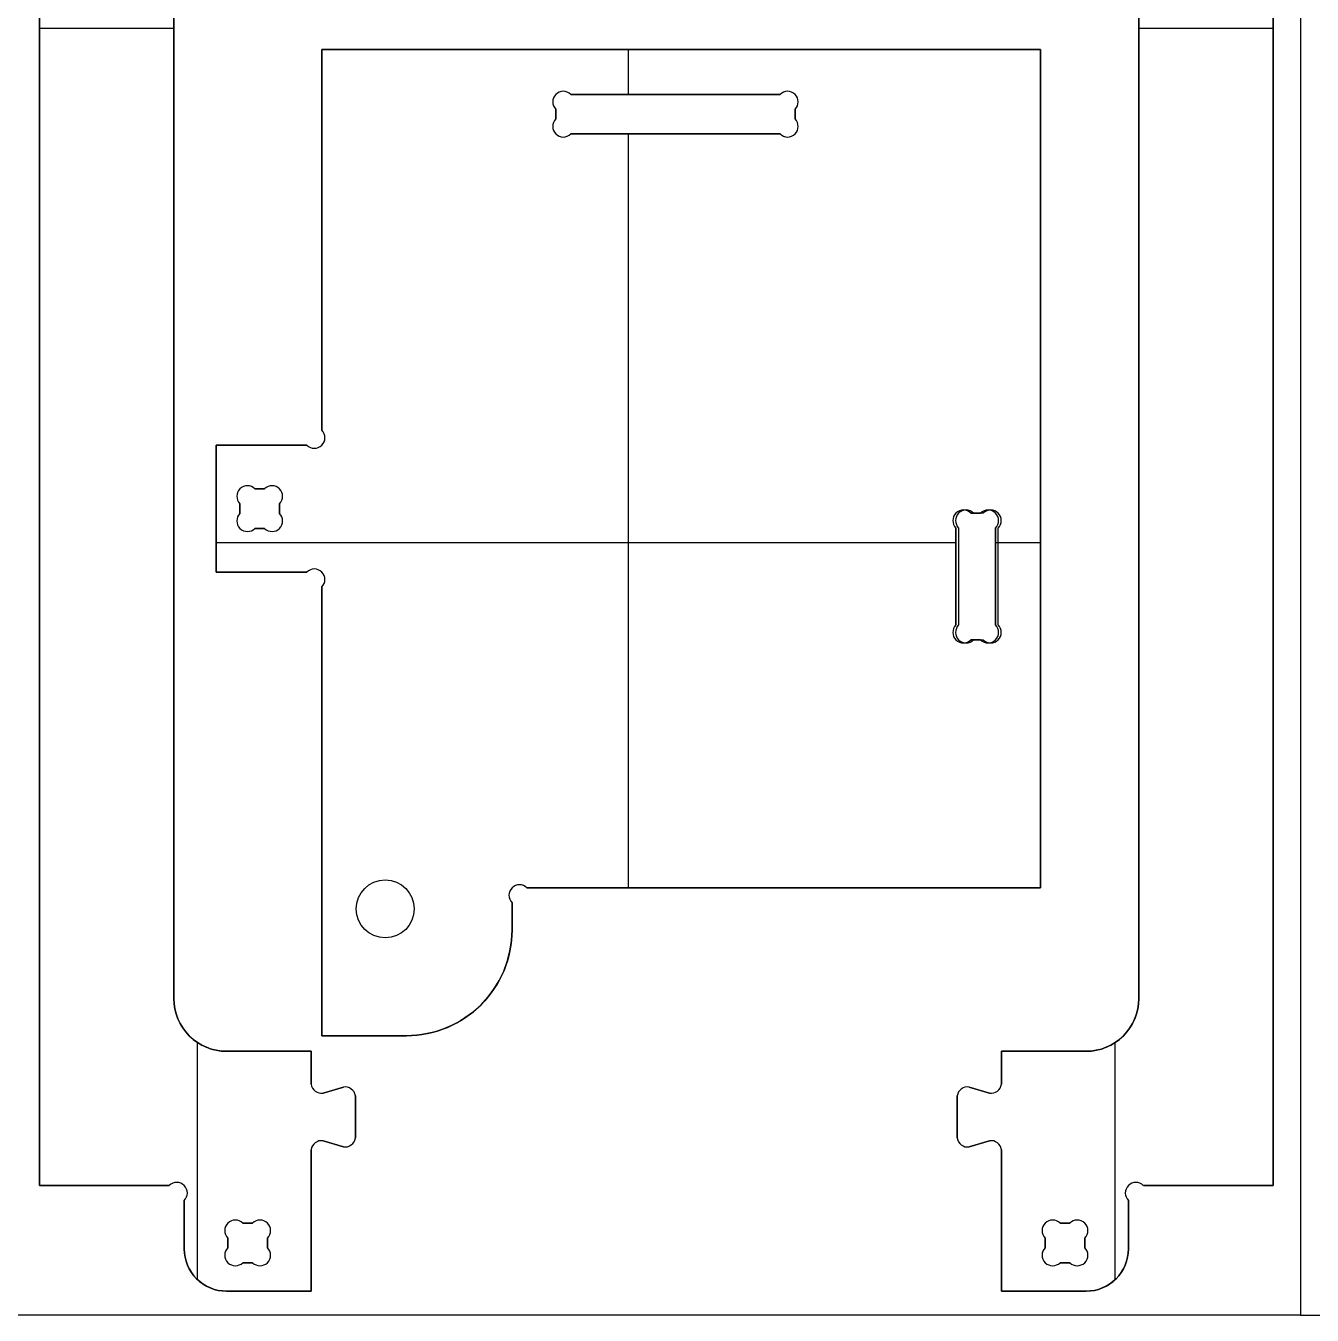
# Model space of a CAD drawing. Extents: x 1 to 2439, y 1 to 2439.
# Drawn here: x 1227 to 1835, y 1 to 611 of the extents above; entities that cross this region are included whole.
import ezdxf

# ---------------------------------------------------------------- set-up
doc = ezdxf.new("R2010")
doc.units = 0
doc.header["$MEASUREMENT"] = 0
for name, color, linetype in [('PROFILE_-_INSIDE', 5, 'CONTINUOUS'), ('PROFILE_-_OUTSIDE', 18, 'CONTINUOUS'), ('SOLID', 4, 'CONTINUOUS'), ('STOCK_PERIMETER', 1, 'CONTINUOUS')]:
    doc.layers.add(name, color=color, linetype=linetype)

msp = doc.modelspace()

# ---------------------------------------------------------------- linework, layer by layer
at = {"layer": 'PROFILE_-_INSIDE', "color": 0, "linetype": 'BYBLOCK'}
for p, q in [((1583.62, 578.33, 0), (1484.57, 578.33, 0)), ((1477.5, 571.26, 0), (1477.5, 566.67, 0)), ((1590.7, 566.67, 0), (1590.7, 571.26, 0)), ((1484.57, 559.6, 0), (1583.62, 559.6, 0)), ((1335.14, 391.66, 0), (1339.72, 391.66, 0)), ((1328.07, 380.01, 0), (1328.07, 384.59, 0)), ((1346.8, 384.59, 0), (1346.8, 380.01, 0)), ((1679.73, 380.2, 0), (1675.14, 380.2, 0)), ((1339.72, 372.93, 0), (1335.14, 372.93, 0)), ((1668.07, 373.13, 0), (1668.07, 327.27, 0)), ((1686.8, 327.27, 0), (1686.8, 373.13, 0)), ((1675.14, 320.2, 0), (1679.73, 320.2, 0)), ((1334.02, 44.22, 0), (1329.43, 44.22, 0)), ((1716.07, 44.22, 0), (1720.66, 44.22, 0)), ((1322.36, 37.15, 0), (1322.36, 32.56, 0)), ((1341.09, 32.56, 0), (1341.09, 37.15, 0)), ((1709, 32.56, 0), (1709, 37.15, 0)), ((1727.73, 37.15, 0), (1727.73, 32.56, 0)), ((1329.43, 25.49, 0), (1334.02, 25.49, 0)), ((1720.66, 25.49, 0), (1716.07, 25.49, 0))]:
    msp.add_line(p, q, dxfattribs=at)
at = {"layer": 'PROFILE_-_INSIDE'}
msp.add_circle((1396.8, 192.9, 0), 13.73, dxfattribs=at)
at = {"layer": 'PROFILE_-_INSIDE', "color": 0, "linetype": 'BYBLOCK', "extrusion": (-7.55529e-08, 8.1564e-08, 1)}
msp.add_arc((1481.03, 574.79, 0), 5, 45, 225, dxfattribs=at)
at = {"layer": 'PROFILE_-_INSIDE', "color": 0, "linetype": 'BYBLOCK', "extrusion": (5.42768e-08, 6.02879e-08, 1)}
msp.add_arc((1587.16, 574.79, 0), 5, 315, 135, dxfattribs=at)
at = {"layer": 'PROFILE_-_INSIDE', "color": 0, "linetype": 'BYBLOCK', "extrusion": (7.0923e-08, 7.69341e-08, 1)}
msp.add_arc((1481.03, 563.14, 0), 5, 135, 315, dxfattribs=at)
at = {"layer": 'PROFILE_-_INSIDE', "color": 0, "linetype": 'BYBLOCK', "extrusion": (2.4739e-07, -2.41379e-07, 1)}
msp.add_arc((1587.16, 563.14, 0), 5, 225, 45, dxfattribs=at)
at = {"layer": 'PROFILE_-_INSIDE', "color": 0, "linetype": 'BYBLOCK'}
for centre, start, end in [((1331.6, 388.13, 0), 45, 225), ((1343.26, 388.13, 0), 315, 135), ((1331.6, 376.47, 0), 135, 315), ((1343.26, 376.47, 0), 225, 45), ((1325.9, 40.68, 0), 45, 225), ((1337.56, 40.68, 0), 315, 135), ((1712.54, 40.68, 0), 45, 225), ((1724.2, 40.68, 0), 315, 135), ((1325.9, 29.03, 0), 135, 315), ((1337.56, 29.03, 0), 225, 45), ((1712.54, 29.03, 0), 135, 315), ((1724.2, 29.03, 0), 225, 45)]:
    msp.add_arc(centre, 5, start, end, dxfattribs=at)
at = {"layer": 'PROFILE_-_INSIDE', "color": 0, "linetype": 'BYBLOCK', "extrusion": (-2.36649e-07, 2.4266e-07, 1)}
msp.add_arc((1671.61, 376.66, 0), 5, 45, 225, dxfattribs=at)
at = {"layer": 'PROFILE_-_INSIDE', "color": 0, "linetype": 'BYBLOCK', "extrusion": (4.57337e-07, 4.63348e-07, 1)}
msp.add_arc((1683.26, 376.66, 0), 5, 315, 135, dxfattribs=at)
at = {"layer": 'PROFILE_-_INSIDE', "color": 0, "linetype": 'BYBLOCK', "extrusion": (4.09904e-07, 4.15915e-07, 1)}
msp.add_arc((1671.61, 323.74, 0), 5, 135, 315, dxfattribs=at)
at = {"layer": 'PROFILE_-_INSIDE', "color": 0, "linetype": 'BYBLOCK', "extrusion": (-3.77792e-07, 3.83803e-07, 1)}
msp.add_arc((1683.26, 323.74, 0), 5, 225, 45, dxfattribs=at)
at = {"layer": 'PROFILE_-_OUTSIDE'}
for p, q in [((1233.3, 1157.2, 0), (1233.3, 62, 0)), ((1816.8, 1157.2, 0), (1816.8, 62, 0)), ((1296.8, 150.5, 0), (1296.8, 1068.3, 0)), ((1753.3, 150.5, 0), (1753.3, 1068.3, 0)), ((1361.73, 125.5, 0), (1321.8, 125.5, 0)), ((1361.75, 109.93, 0), (1361.73, 125.5, 0)), ((1688.35, 109.93, 0), (1688.37, 125.5, 0)), ((1688.37, 125.5, 0), (1728.3, 125.5, 0)), ((1377.05, 108.6, 0), (1367.43, 105.71, 0)), ((1382.73, 84.5, 0), (1382.73, 104.39, 0)), ((1667.37, 84.5, 0), (1667.37, 104.39, 0)), ((1673.05, 108.6, 0), (1682.67, 105.71, 0)), ((1367.43, 83.17, 0), (1377.05, 80.29, 0)), ((1682.67, 83.17, 0), (1673.05, 80.29, 0)), ((1361.73, 12, 0), (1361.75, 78.96, 0)), ((1688.37, 12, 0), (1688.35, 78.96, 0)), ((1233.3, 62, 0), (1294.66, 62, 0)), ((1816.8, 62, 0), (1755.44, 62, 0)), ((1301.73, 54.93, 0), (1301.73, 32, 0)), ((1748.37, 54.93, 0), (1748.37, 32, 0)), ((1321.73, 12, 0), (1361.73, 12, 0)), ((1728.37, 12, 0), (1688.37, 12, 0))]:
    msp.add_line(p, q, dxfattribs=at)
at = {"layer": 'PROFILE_-_OUTSIDE', "color": 0, "linetype": 'BYBLOCK'}
for p, q in [((1366.8, 599.6, 0), (1706.8, 599.6, 0)), ((1366.8, 419.37, 0), (1366.8, 599.6, 0)), ((1706.8, 599.6, 0), (1706.8, 202.9, 0)), ((1316.8, 352.3, 0), (1316.8, 412.3, 0)), ((1316.8, 412.3, 0), (1359.72, 412.3, 0)), ((1359.72, 352.3, 0), (1316.8, 352.3, 0)), ((1366.8, 132.9, 0), (1366.8, 345.23, 0)), ((1706.8, 202.9, 0), (1463.87, 202.9, 0)), ((1456.8, 195.83, 0), (1456.8, 182.9, 0)), ((1406.8, 132.9, 0), (1366.8, 132.9, 0))]:
    msp.add_line(p, q, dxfattribs=at)
at = {"layer": 'PROFILE_-_OUTSIDE', "color": 0, "linetype": 'BYBLOCK', "extrusion": (3.95254e-07, -4.01265e-07, 1)}
msp.add_arc((1363.26, 415.84, 0), 5, 225, 45, dxfattribs=at)
at = {"layer": 'PROFILE_-_OUTSIDE', "color": 0, "linetype": 'BYBLOCK', "extrusion": (3.95254e-07, 4.01265e-07, 1)}
msp.add_arc((1363.26, 348.76, 0), 5, 315, 135, dxfattribs=at)
at = {"layer": 'PROFILE_-_OUTSIDE', "color": 0, "linetype": 'BYBLOCK', "extrusion": (-3.99629e-07, 4.0564e-07, 1)}
msp.add_arc((1460.33, 199.36, 0), 5, 45, 225, dxfattribs=at)
at = {"layer": 'PROFILE_-_OUTSIDE', "color": 0, "linetype": 'BYBLOCK', "extrusion": (7.11801e-16, 6.01111e-09, 1)}
msp.add_arc((1406.8, 182.9, 0), 50, 270, 360, dxfattribs=at)
at = {"layer": 'PROFILE_-_OUTSIDE'}
for centre, radius, start, end in [((1321.8, 150.5, 0), 25, 180, 270), ((1728.3, 150.5, 0), 25, 270, 360), ((1366.69, 110.66, 0), 5, 188.41216, 278.41216), ((1683.4, 110.66, 0), 5, 261.58784, 351.58784), ((1377.78, 103.66, 0), 5, 8.41216, 98.41216), ((1672.31, 103.66, 0), 5, 81.58784, 171.58784), ((1366.69, 78.23, 0), 5, 81.58784, 171.58784), ((1377.78, 85.23, 0), 5, 261.58784, 351.58784), ((1672.31, 85.23, 0), 5, 188.41216, 278.41216), ((1683.4, 78.23, 0), 5, 8.41216, 98.41216), ((1298.19, 58.46, 0), 5, 315.00006, 134.99994), ((1751.9, 58.46, 0), 5, 45.00006, 224.99994), ((1321.73, 32, 0), 20, 180, 270), ((1728.37, 32, 0), 20, 270, 0)]:
    msp.add_arc(centre, radius, start, end, dxfattribs=at)
at = {"layer": 'SOLID'}
for p, q in [((1233.3, 1157.2, 0), (1233.3, 62, 0)), ((1233.3, 1157.2, 17.78), (1233.3, 62, 17.78)), ((1233.3, 62, 8.89), (1233.3, 1157.2, 8.89)), ((1816.8, 62, 0), (1816.8, 1157.2, 0)), ((1816.8, 62, 17.78), (1816.8, 1157.2, 17.78)), ((1816.8, 1157.2, 8.89), (1816.8, 62, 8.89)), ((1233.3, 609.6, 0), (1296.8, 609.6, 0)), ((1233.3, 609.6, 0), (1233.3, 609.6, 17.78)), ((1233.3, 609.6, 17.78), (1296.8, 609.6, 17.78)), ((1753.3, 609.6, 0), (1816.8, 609.6, 0)), ((1753.3, 609.6, 17.78), (1816.8, 609.6, 17.78)), ((1816.8, 609.6, 0), (1816.8, 609.6, 17.78)), ((1366.8, 599.6, 0), (1706.8, 599.6, 0)), ((1366.8, 419.37, 0), (1366.8, 599.6, 0)), ((1366.8, 599.6, 0), (1366.8, 599.6, 17.78)), ((1366.8, 599.6, 17.78), (1706.8, 599.6, 17.78)), ((1366.8, 419.37, 17.78), (1366.8, 599.6, 17.78)), ((1706.8, 599.6, 8.89), (1366.8, 599.6, 8.89)), ((1366.8, 599.6, 8.89), (1366.8, 419.37, 8.89)), ((1511.8, 599.6, 0), (1511.8, 578.33, 0)), ((1511.8, 599.6, 17.78), (1511.8, 578.33, 17.78)), ((1536.8, 599.6, 0), (1536.8, 599.6, 17.78)), ((1706.8, 599.6, 0), (1706.8, 202.9, 0)), ((1706.8, 599.6, 17.78), (1706.8, 599.6, 0)), ((1706.8, 599.6, 17.78), (1706.8, 202.9, 17.78)), ((1706.8, 202.9, 8.89), (1706.8, 599.6, 8.89)), ((1477.5, 578.33, 0), (1477.5, 578.33, 17.78)), ((1484.57, 578.33, 0), (1583.62, 578.33, 0)), ((1583.62, 578.33, 17.78), (1484.57, 578.33, 17.78)), ((1484.57, 578.33, 17.78), (1484.57, 578.33, 0)), ((1484.57, 578.33, 8.89), (1583.62, 578.33, 8.89)), ((1534.1, 578.33, 0), (1534.1, 578.33, 17.78)), ((1583.62, 578.33, 17.78), (1583.62, 578.33, 0)), ((1590.7, 578.33, 0), (1590.7, 578.33, 17.78)), ((1477.5, 566.67, 0), (1477.5, 571.26, 0)), ((1477.5, 571.26, 0), (1477.5, 571.26, 17.78)), ((1477.5, 571.26, 17.78), (1477.5, 566.67, 17.78)), ((1477.5, 566.67, 8.89), (1477.5, 571.26, 8.89)), ((1477.5, 568.96, 0), (1477.5, 568.96, 17.78)), ((1590.7, 571.26, 0), (1590.7, 566.67, 0)), ((1590.7, 566.67, 17.78), (1590.7, 571.26, 17.78)), ((1590.7, 571.26, 17.78), (1590.7, 571.26, 0)), ((1590.7, 571.26, 8.89), (1590.7, 566.67, 8.89)), ((1590.7, 568.96, 0), (1590.7, 568.96, 17.78)), ((1477.5, 566.67, 17.78), (1477.5, 566.67, 0)), ((1590.7, 566.67, 17.78), (1590.7, 566.67, 0)), ((1477.5, 559.6, 0), (1477.5, 559.6, 17.78)), ((1583.62, 559.6, 0), (1484.57, 559.6, 0)), ((1484.57, 559.6, 17.78), (1484.57, 559.6, 0)), ((1484.57, 559.6, 17.78), (1583.62, 559.6, 17.78)), ((1583.62, 559.6, 8.89), (1484.57, 559.6, 8.89)), ((1511.8, 559.6, 0), (1511.8, 202.9, 0)), ((1511.8, 559.6, 17.78), (1511.8, 202.9, 17.78)), ((1534.1, 559.6, 0), (1534.1, 559.6, 17.78)), ((1583.62, 559.6, 17.78), (1583.62, 559.6, 0)), ((1590.7, 559.6, 0), (1590.7, 559.6, 17.78)), ((1366.8, 509.49, 0), (1366.8, 509.49, 17.78)), ((1366.8, 419.37, 17.78), (1366.8, 419.37, 0)), ((1316.8, 412.3, 0), (1359.72, 412.3, 0)), ((1316.8, 352.3, 0), (1316.8, 412.3, 0)), ((1316.8, 352.3, 17.78), (1316.8, 412.3, 17.78)), ((1316.8, 412.3, 17.78), (1316.8, 412.3, 0)), ((1316.8, 412.3, 17.78), (1359.72, 412.3, 17.78)), ((1316.8, 412.3, 8.89), (1316.8, 352.3, 8.89)), ((1359.72, 412.3, 8.89), (1316.8, 412.3, 8.89)), ((1338.26, 412.3, 0), (1338.26, 412.3, 17.78)), ((1359.72, 412.3, 17.78), (1359.72, 412.3, 0)), ((1366.8, 412.3, 0), (1366.8, 412.3, 17.78)), ((1706.8, 401.25, 0), (1706.8, 401.25, 17.78)), ((1328.07, 391.66, 0), (1328.07, 391.66, 17.78)), ((1339.72, 391.66, 0), (1335.14, 391.66, 0)), ((1335.14, 391.66, 0), (1335.14, 391.66, 17.78)), ((1339.72, 391.66, 17.78), (1335.14, 391.66, 17.78)), ((1335.14, 391.66, 8.89), (1339.72, 391.66, 8.89)), ((1337.43, 391.66, 0), (1337.43, 391.66, 17.78)), ((1339.72, 391.66, 17.78), (1339.72, 391.66, 0)), ((1346.8, 391.66, 0), (1346.8, 391.66, 17.78)), ((1328.07, 384.59, 0), (1328.07, 380.01, 0)), ((1328.07, 384.59, 17.78), (1328.07, 384.59, 0)), ((1328.07, 384.59, 17.78), (1328.07, 380.01, 17.78)), ((1328.07, 380.01, 8.89), (1328.07, 384.59, 8.89)), ((1346.8, 380.01, 0), (1346.8, 384.59, 0)), ((1346.8, 380.01, 17.78), (1346.8, 384.59, 17.78)), ((1346.8, 384.59, 17.78), (1346.8, 384.59, 0)), ((1346.8, 384.59, 8.89), (1346.8, 380.01, 8.89)), ((1316.8, 382.3, 0), (1316.8, 382.3, 17.78)), ((1328.07, 382.3, 0), (1328.07, 382.3, 17.78)), ((1328.07, 380.01, 17.78), (1328.07, 380.01, 0)), ((1346.8, 382.3, 0), (1346.8, 382.3, 17.78)), ((1346.8, 380.01, 17.78), (1346.8, 380.01, 0)), ((1666.8, 380.2, 0), (1666.8, 380.2, 17.78)), ((1673.87, 380.2, 0), (1678.45, 380.2, 0)), ((1678.45, 380.2, 17.78), (1673.87, 380.2, 17.78)), ((1673.87, 380.2, 17.78), (1673.87, 380.2, 0)), ((1673.87, 380.2, 8.89), (1678.45, 380.2, 8.89)), ((1676.16, 380.2, 0), (1676.16, 380.2, 17.78)), ((1678.45, 380.2, 0), (1678.45, 380.2, 17.78)), ((1685.53, 380.2, 0), (1685.53, 380.2, 17.78)), ((1328.07, 372.93, 0), (1328.07, 372.93, 17.78)), ((1335.14, 372.93, 0), (1339.72, 372.93, 0)), ((1335.14, 372.93, 17.78), (1335.14, 372.93, 0)), ((1335.14, 372.93, 17.78), (1339.72, 372.93, 17.78)), ((1339.72, 372.93, 8.89), (1335.14, 372.93, 8.89)), ((1337.43, 372.93, 0), (1337.43, 372.93, 17.78)), ((1339.72, 372.93, 17.78), (1339.72, 372.93, 0)), ((1346.8, 372.93, 0), (1346.8, 372.93, 17.78)), ((1666.8, 327.27, 0), (1666.8, 373.13, 0)), ((1666.8, 373.13, 17.78), (1666.8, 373.13, 0)), ((1666.8, 373.13, 17.78), (1666.8, 327.27, 17.78)), ((1666.8, 327.27, 8.89), (1666.8, 373.13, 8.89)), ((1685.53, 373.13, 0), (1685.53, 327.27, 0)), ((1685.53, 327.27, 17.78), (1685.53, 373.13, 17.78)), ((1685.53, 373.13, 17.78), (1685.53, 373.13, 0)), ((1685.53, 373.13, 8.89), (1685.53, 327.27, 8.89)), ((1316.8, 366.25, 0), (1666.8, 366.25, 0)), ((1316.8, 366.25, 17.78), (1666.8, 366.25, 17.78)), ((1685.53, 366.25, 0), (1706.8, 366.25, 0)), ((1685.53, 366.25, 17.78), (1706.8, 366.25, 17.78)), ((1359.72, 352.3, 0), (1316.8, 352.3, 0)), ((1359.72, 352.3, 17.78), (1316.8, 352.3, 17.78)), ((1316.8, 352.3, 17.78), (1316.8, 352.3, 0)), ((1316.8, 352.3, 8.89), (1359.72, 352.3, 8.89)), ((1338.26, 352.3, 0), (1338.26, 352.3, 17.78)), ((1359.72, 352.3, 17.78), (1359.72, 352.3, 0)), ((1366.8, 352.3, 0), (1366.8, 352.3, 17.78)), ((1666.8, 350.2, 0), (1666.8, 350.2, 17.78)), ((1685.53, 350.2, 0), (1685.53, 350.2, 17.78)), ((1366.8, 132.9, 0), (1366.8, 345.23, 0)), ((1366.8, 132.9, 17.78), (1366.8, 345.23, 17.78)), ((1366.8, 345.23, 17.78), (1366.8, 345.23, 0)), ((1366.8, 345.23, 8.89), (1366.8, 132.9, 8.89)), ((1666.8, 327.27, 17.78), (1666.8, 327.27, 0)), ((1685.53, 327.27, 17.78), (1685.53, 327.27, 0)), ((1666.8, 320.2, 0), (1666.8, 320.2, 17.78)), ((1678.45, 320.2, 0), (1673.87, 320.2, 0)), ((1673.87, 320.2, 17.78), (1673.87, 320.2, 0)), ((1673.87, 320.2, 17.78), (1678.45, 320.2, 17.78)), ((1678.45, 320.2, 8.89), (1673.87, 320.2, 8.89)), ((1676.16, 320.2, 0), (1676.16, 320.2, 17.78)), ((1678.45, 320.2, 17.78), (1678.45, 320.2, 0)), ((1685.53, 320.2, 0), (1685.53, 320.2, 17.78)), ((1366.8, 239.06, 0), (1366.8, 239.06, 17.78)), ((1396.8, 206.63, 0), (1396.8, 206.63, 17.78)), ((1456.8, 202.9, 0), (1456.8, 202.9, 17.78)), ((1706.8, 202.9, 0), (1463.87, 202.9, 0)), ((1706.8, 202.9, 17.78), (1463.87, 202.9, 17.78)), ((1463.87, 202.9, 17.78), (1463.87, 202.9, 0)), ((1463.87, 202.9, 8.89), (1706.8, 202.9, 8.89)), ((1585.33, 202.9, 0), (1585.33, 202.9, 17.78)), ((1706.8, 202.9, 17.78), (1706.8, 202.9, 0)), ((1456.8, 195.83, 17.78), (1456.8, 195.83, 0)), ((1383.07, 192.9, 0), (1383.07, 192.9, 17.78)), ((1410.52, 192.9, 0), (1410.52, 192.9, 17.78)), ((1396.8, 179.17, 0), (1396.8, 179.17, 17.78)), ((1456.8, 182.9, 0), (1456.8, 182.9, 17.78)), ((1296.8, 150.5, 0), (1296.8, 150.5, 17.78)), ((1753.3, 150.5, 0), (1753.3, 150.5, 17.78)), ((1308.01, 17.44, 0), (1308.01, 129.64, 0)), ((1308.01, 17.44, 17.78), (1308.01, 129.64, 17.78)), ((1366.8, 132.9, 17.78), (1366.8, 132.9, 0)), ((1406.8, 132.9, 0), (1406.8, 132.9, 17.78)), ((1742.08, 17.44, 0), (1742.08, 129.64, 0)), ((1742.08, 17.44, 17.78), (1742.08, 129.64, 17.78)), ((1321.8, 125.5, 0), (1321.8, 125.5, 17.78)), ((1361.75, 109.93, 0), (1361.73, 125.5, 0)), ((1361.75, 109.93, 17.78), (1361.73, 125.5, 17.78)), ((1361.73, 125.5, 17.78), (1361.73, 125.5, 0)), ((1361.73, 125.5, 8.89), (1361.75, 109.93, 8.89)), ((1688.37, 125.5, 0), (1688.35, 109.93, 0)), ((1688.37, 125.5, 17.78), (1688.35, 109.93, 17.78)), ((1688.35, 109.93, 8.89), (1688.37, 125.5, 8.89)), ((1688.37, 125.5, 17.78), (1688.37, 125.5, 0)), ((1728.3, 125.5, 0), (1728.3, 125.5, 17.78)), ((1361.74, 117.71, 0), (1361.74, 117.71, 17.78)), ((1688.36, 117.71, 0), (1688.36, 117.71, 17.78)), ((1361.75, 109.93, 17.78), (1361.75, 109.93, 0)), ((1688.35, 109.93, 17.78), (1688.35, 109.93, 0)), ((1363.71, 106.65, 0), (1363.71, 106.65, 17.78)), ((1377.05, 108.6, 0), (1367.43, 105.71, 0)), ((1377.05, 108.6, 17.78), (1367.43, 105.71, 17.78)), ((1367.43, 105.71, 8.89), (1377.05, 108.6, 8.89)), ((1367.43, 105.71, 17.78), (1367.43, 105.71, 0)), ((1372.24, 107.16, 0), (1372.24, 107.16, 17.78)), ((1377.05, 108.6, 17.78), (1377.05, 108.6, 0)), ((1380.76, 107.67, 0), (1380.76, 107.67, 17.78)), ((1382.73, 84.5, 0), (1382.73, 104.39, 0)), ((1382.73, 84.5, 17.78), (1382.73, 104.39, 17.78)), ((1382.73, 104.39, 17.78), (1382.73, 104.39, 0)), ((1382.73, 104.39, 8.89), (1382.73, 84.5, 8.89)), ((1667.37, 104.39, 0), (1667.37, 84.5, 0)), ((1667.37, 104.39, 17.78), (1667.37, 104.39, 0)), ((1667.37, 104.39, 17.78), (1667.37, 84.5, 17.78)), ((1667.37, 84.5, 8.89), (1667.37, 104.39, 8.89)), ((1669.33, 107.67, 0), (1669.33, 107.67, 17.78)), ((1682.67, 105.71, 0), (1673.05, 108.6, 0)), ((1682.67, 105.71, 17.78), (1673.05, 108.6, 17.78)), ((1673.05, 108.6, 17.78), (1673.05, 108.6, 0)), ((1673.05, 108.6, 8.89), (1682.67, 105.71, 8.89)), ((1677.86, 107.16, 0), (1677.86, 107.16, 17.78)), ((1682.67, 105.71, 17.78), (1682.67, 105.71, 0)), ((1686.38, 106.65, 0), (1686.38, 106.65, 17.78)), ((1382.73, 94.44, 0), (1382.73, 94.44, 17.78)), ((1667.37, 94.44, 0), (1667.37, 94.44, 17.78)), ((1363.71, 82.24, 0), (1363.71, 82.24, 17.78)), ((1367.43, 83.17, 0), (1377.05, 80.29, 0)), ((1367.43, 83.17, 17.78), (1367.43, 83.17, 0)), ((1367.43, 83.17, 17.78), (1377.05, 80.29, 17.78)), ((1377.05, 80.29, 8.89), (1367.43, 83.17, 8.89)), ((1372.24, 81.73, 0), (1372.24, 81.73, 17.78)), ((1377.05, 80.29, 17.78), (1377.05, 80.29, 0)), ((1380.76, 81.22, 0), (1380.76, 81.22, 17.78)), ((1382.73, 84.5, 17.78), (1382.73, 84.5, 0)), ((1667.37, 84.5, 17.78), (1667.37, 84.5, 0)), ((1669.33, 81.22, 0), (1669.33, 81.22, 17.78)), ((1673.05, 80.29, 0), (1682.67, 83.17, 0)), ((1673.05, 80.29, 17.78), (1682.67, 83.17, 17.78)), ((1682.67, 83.17, 8.89), (1673.05, 80.29, 8.89)), ((1673.05, 80.29, 17.78), (1673.05, 80.29, 0)), ((1677.86, 81.73, 0), (1677.86, 81.73, 17.78)), ((1682.67, 83.17, 17.78), (1682.67, 83.17, 0)), ((1686.38, 82.24, 0), (1686.38, 82.24, 17.78)), ((1361.73, 12, 0), (1361.75, 78.96, 0)), ((1361.73, 12, 17.78), (1361.75, 78.96, 17.78)), ((1361.75, 78.96, 8.89), (1361.73, 12, 8.89)), ((1361.75, 78.96, 17.78), (1361.75, 78.96, 0)), ((1688.35, 78.96, 0), (1688.37, 12, 0)), ((1688.35, 78.96, 17.78), (1688.35, 78.96, 0)), ((1688.35, 78.96, 17.78), (1688.37, 12, 17.78)), ((1688.37, 12, 8.89), (1688.35, 78.96, 8.89)), ((1233.3, 62, 0), (1294.66, 62, 0)), ((1233.3, 62, 17.78), (1233.3, 62, 0)), ((1233.3, 62, 17.78), (1294.66, 62, 17.78)), ((1294.66, 62, 8.89), (1233.3, 62, 8.89)), ((1263.98, 62, 0), (1263.98, 62, 17.78)), ((1294.66, 62, 17.78), (1294.66, 62, 0)), ((1301.73, 62, 0), (1301.73, 62, 17.78)), ((1748.37, 62, 0), (1748.37, 62, 17.78)), ((1755.44, 62, 0), (1816.8, 62, 0)), ((1755.44, 62, 17.78), (1755.44, 62, 0)), ((1755.44, 62, 17.78), (1816.8, 62, 17.78)), ((1816.8, 62, 8.89), (1755.44, 62, 8.89)), ((1786.12, 62, 0), (1786.12, 62, 17.78)), ((1816.8, 62, 17.78), (1816.8, 62, 0)), ((1301.73, 54.93, 17.78), (1301.73, 54.93, 0)), ((1748.37, 54.93, 17.78), (1748.37, 54.93, 0)), ((1322.36, 44.22, 0), (1322.36, 44.22, 17.78)), ((1329.43, 44.22, 0), (1334.02, 44.22, 0)), ((1329.43, 44.22, 17.78), (1329.43, 44.22, 0)), ((1329.43, 44.22, 17.78), (1334.02, 44.22, 17.78)), ((1334.02, 44.22, 8.89), (1329.43, 44.22, 8.89)), ((1331.73, 44.22, 0), (1331.73, 44.22, 17.78)), ((1334.02, 44.22, 0), (1334.02, 44.22, 17.78)), ((1341.09, 44.22, 0), (1341.09, 44.22, 17.78)), ((1361.74, 45.48, 0), (1361.74, 45.48, 17.78)), ((1688.36, 45.48, 0), (1688.36, 45.48, 17.78)), ((1709, 44.22, 0), (1709, 44.22, 17.78)), ((1716.07, 44.22, 0), (1720.66, 44.22, 0)), ((1716.07, 44.22, 0), (1716.07, 44.22, 17.78)), ((1716.07, 44.22, 17.78), (1720.66, 44.22, 17.78)), ((1720.66, 44.22, 8.89), (1716.07, 44.22, 8.89)), ((1718.37, 44.22, 0), (1718.37, 44.22, 17.78)), ((1720.66, 44.22, 17.78), (1720.66, 44.22, 0)), ((1727.73, 44.22, 0), (1727.73, 44.22, 17.78)), ((1322.36, 32.56, 0), (1322.36, 37.15, 0)), ((1322.36, 32.56, 17.78), (1322.36, 37.15, 17.78)), ((1322.36, 37.15, 17.78), (1322.36, 37.15, 0)), ((1322.36, 37.15, 8.89), (1322.36, 32.56, 8.89)), ((1341.09, 37.15, 0), (1341.09, 32.56, 0)), ((1341.09, 37.15, 17.78), (1341.09, 37.15, 0)), ((1341.09, 37.15, 17.78), (1341.09, 32.56, 17.78)), ((1341.09, 32.56, 8.89), (1341.09, 37.15, 8.89)), ((1709, 32.56, 0), (1709, 37.15, 0)), ((1709, 32.56, 17.78), (1709, 37.15, 17.78)), ((1709, 37.15, 17.78), (1709, 37.15, 0)), ((1709, 37.15, 8.89), (1709, 32.56, 8.89)), ((1727.73, 37.15, 0), (1727.73, 32.56, 0)), ((1727.73, 37.15, 17.78), (1727.73, 37.15, 0)), ((1727.73, 37.15, 17.78), (1727.73, 32.56, 17.78)), ((1727.73, 32.56, 8.89), (1727.73, 37.15, 8.89)), ((1301.73, 32, 0), (1301.73, 32, 17.78)), ((1322.36, 34.85, 0), (1322.36, 34.85, 17.78)), ((1322.36, 32.56, 17.78), (1322.36, 32.56, 0)), ((1341.09, 34.85, 0), (1341.09, 34.85, 17.78)), ((1341.09, 32.56, 17.78), (1341.09, 32.56, 0)), ((1709, 34.85, 0), (1709, 34.85, 17.78)), ((1709, 32.56, 17.78), (1709, 32.56, 0)), ((1727.73, 34.85, 0), (1727.73, 34.85, 17.78)), ((1727.73, 32.56, 17.78), (1727.73, 32.56, 0)), ((1748.37, 32, 0), (1748.37, 32, 17.78)), ((1322.36, 25.49, 0), (1322.36, 25.49, 17.78)), ((1334.02, 25.49, 0), (1329.43, 25.49, 0)), ((1334.02, 25.49, 17.78), (1329.43, 25.49, 17.78)), ((1329.43, 25.49, 17.78), (1329.43, 25.49, 0)), ((1329.43, 25.49, 8.89), (1334.02, 25.49, 8.89)), ((1331.73, 25.49, 0), (1331.73, 25.49, 17.78)), ((1334.02, 25.49, 17.78), (1334.02, 25.49, 0)), ((1341.09, 25.49, 0), (1341.09, 25.49, 17.78)), ((1709, 25.49, 0), (1709, 25.49, 17.78)), ((1720.66, 25.49, 0), (1716.07, 25.49, 0)), ((1720.66, 25.49, 17.78), (1716.07, 25.49, 17.78)), ((1716.07, 25.49, 17.78), (1716.07, 25.49, 0)), ((1716.07, 25.49, 8.89), (1720.66, 25.49, 8.89)), ((1718.37, 25.49, 0), (1718.37, 25.49, 17.78)), ((1720.66, 25.49, 17.78), (1720.66, 25.49, 0)), ((1727.73, 25.49, 0), (1727.73, 25.49, 17.78)), ((1321.73, 12, 0), (1321.73, 12, 17.78)), ((1361.73, 12, 17.78), (1361.73, 12, 0)), ((1688.37, 12, 17.78), (1688.37, 12, 0)), ((1728.37, 12, 0), (1728.37, 12, 17.78))]:
    msp.add_line(p, q, dxfattribs=at)
for points in [[(1296.8, 150.5), (1296.8, 1068.3, -0.414214), (1322.2, 1093.7), (1361.73, 1093.7)], [(1296.8, 150.5), (1296.8, 1068.3, -0.414214), (1322.2, 1093.7), (1361.73, 1093.7)], [(1361.73, 1093.7), (1322.2, 1093.7, 0.414214), (1296.8, 1068.3), (1296.8, 150.5)], [(1688.37, 1093.7), (1727.9, 1093.7, -0.414214), (1753.3, 1068.3), (1753.3, 150.5)], [(1688.37, 1093.7), (1727.9, 1093.7, -0.414214), (1753.3, 1068.3), (1753.3, 150.5)], [(1456.8, 195.83), (1456.8, 182.9, -0.414214), (1406.8, 132.9), (1366.8, 132.9)], [(1456.8, 195.83), (1456.8, 182.9, -0.414214), (1406.8, 132.9), (1366.8, 132.9)], [(1366.8, 132.9), (1406.8, 132.9, 0.414214), (1456.8, 182.9), (1456.8, 195.83)], [(1361.73, 125.5), (1321.8, 125.5, -0.414214), (1296.8, 150.5)], [(1361.73, 125.5), (1321.8, 125.5, -0.414214), (1296.8, 150.5)], [(1296.8, 150.5, 0.414214), (1321.8, 125.5), (1361.73, 125.5)], [(1753.3, 150.5, -0.414214), (1728.3, 125.5), (1688.37, 125.5)], [(1753.3, 150.5, -0.414214), (1728.3, 125.5), (1688.37, 125.5)], [(1688.37, 125.5), (1728.3, 125.5, 0.414214), (1753.3, 150.5)], [(1301.73, 54.93), (1301.73, 32, 0.414214), (1321.73, 12), (1361.73, 12)], [(1301.73, 54.93), (1301.73, 32, 0.414214), (1321.73, 12), (1361.73, 12)], [(1361.73, 12), (1321.73, 12, -0.414214), (1301.73, 32), (1301.73, 54.93)], [(1688.37, 12), (1728.37, 12, 0.414214), (1748.37, 32), (1748.37, 54.93)], [(1688.37, 12), (1728.37, 12, 0.414214), (1748.37, 32), (1748.37, 54.93)], [(1748.37, 54.93), (1748.37, 32, -0.414214), (1728.37, 12), (1688.37, 12)]]:
    msp.add_lwpolyline(points, format="xyb", dxfattribs=at)
msp.add_lwpolyline([(1753.3, 150.5), (1753.3, 1068.3)], dxfattribs=at)
for centre in [(1396.8, 192.9, 0), (1396.8, 192.9, 17.78), (1396.8, 192.9, 8.89)]:
    msp.add_circle(centre, 13.73, dxfattribs=at)
at = {"layer": 'SOLID', "extrusion": (-7.55529e-08, 8.1564e-08, 1)}
for centre in [(1481.03, 574.79, 0), (1481.03, 574.79, 17.78), (1481.03, 574.79, 8.89)]:
    msp.add_arc(centre, 5, 45, 225, dxfattribs=at)
at = {"layer": 'SOLID', "extrusion": (5.42768e-08, 6.02879e-08, 1)}
for centre in [(1587.16, 574.79, 0), (1587.16, 574.79, 17.78), (1587.16, 574.79, 8.89)]:
    msp.add_arc(centre, 5, 315, 135, dxfattribs=at)
at = {"layer": 'SOLID', "extrusion": (7.0923e-08, 7.69341e-08, 1)}
for centre in [(1481.03, 563.14, 8.89), (1481.03, 563.14, 0), (1481.03, 563.14, 17.78)]:
    msp.add_arc(centre, 5, 135, 315, dxfattribs=at)
at = {"layer": 'SOLID', "extrusion": (2.4739e-07, -2.41379e-07, 1)}
for centre in [(1587.16, 563.14, 0), (1587.16, 563.14, 17.78), (1587.16, 563.14, 8.89)]:
    msp.add_arc(centre, 5, 225, 45, dxfattribs=at)
at = {"layer": 'SOLID', "extrusion": (3.95254e-07, -4.01265e-07, 1)}
for centre in [(1363.26, 415.84, 0), (1363.26, 415.84, 17.78), (1363.26, 415.84, 8.89)]:
    msp.add_arc(centre, 5, 225, 45, dxfattribs=at)
at = {"layer": 'SOLID'}
for centre, start, end in [((1331.6, 388.13, 0), 45, 225), ((1331.6, 388.13, 17.78), 45, 225), ((1331.6, 388.13, 8.89), 45, 225), ((1343.26, 388.13, 0), 315, 135), ((1343.26, 388.13, 17.78), 315, 135), ((1343.26, 388.13, 8.89), 315, 135), ((1331.6, 376.47, 0), 135, 315), ((1331.6, 376.47, 17.78), 135, 315), ((1331.6, 376.47, 8.89), 135, 315), ((1343.26, 376.47, 0), 225, 45), ((1343.26, 376.47, 17.78), 225, 45), ((1343.26, 376.47, 8.89), 225, 45), ((1366.69, 110.66, 0), 188.41216, 278.41216), ((1366.69, 110.66, 17.78), 188.41216, 278.41216), ((1366.69, 110.66, 8.89), 188.41216, 278.41216), ((1683.4, 110.66, 0), 261.58784, 351.58784), ((1683.4, 110.66, 17.78), 261.58784, 351.58784), ((1683.4, 110.66, 8.89), 261.58784, 351.58784), ((1377.78, 103.66, 0), 8.41216, 98.41216), ((1377.78, 103.66, 17.78), 8.41216, 98.41216), ((1377.78, 103.66, 8.89), 8.41216, 98.41216), ((1672.31, 103.66, 0), 81.58784, 171.58784), ((1672.31, 103.66, 17.78), 81.58784, 171.58784), ((1672.31, 103.66, 8.89), 81.58784, 171.58784), ((1366.69, 78.23, 0), 81.58784, 171.58784), ((1366.69, 78.23, 17.78), 81.58784, 171.58784), ((1366.69, 78.23, 8.89), 81.58784, 171.58784), ((1377.78, 85.23, 0), 261.58784, 351.58784), ((1377.78, 85.23, 17.78), 261.58784, 351.58784), ((1377.78, 85.23, 8.89), 261.58784, 351.58784), ((1672.31, 85.23, 0), 188.41216, 278.41216), ((1672.31, 85.23, 17.78), 188.41216, 278.41216), ((1672.31, 85.23, 8.89), 188.41216, 278.41216), ((1683.4, 78.23, 0), 8.41216, 98.41216), ((1683.4, 78.23, 17.78), 8.41216, 98.41216), ((1683.4, 78.23, 8.89), 8.41216, 98.41216), ((1298.19, 58.46, 0), 315.00006, 134.99994), ((1298.19, 58.46, 17.78), 315.00006, 134.99994), ((1298.19, 58.46, 8.89), 315.00006, 134.99994), ((1751.9, 58.46, 0), 45.00006, 224.99994), ((1751.9, 58.46, 17.78), 45.00006, 224.99994), ((1751.9, 58.46, 8.89), 45.00006, 224.99994), ((1325.9, 40.68, 0), 45, 225), ((1325.9, 40.68, 17.78), 45, 225), ((1325.9, 40.68, 8.89), 45, 225), ((1337.56, 40.68, 0), 315, 135), ((1337.56, 40.68, 17.78), 315, 135), ((1337.56, 40.68, 8.89), 315, 135), ((1712.54, 40.68, 0), 45, 225), ((1712.54, 40.68, 17.78), 45, 225), ((1712.54, 40.68, 8.89), 45, 225), ((1724.2, 40.68, 0), 315, 135), ((1724.2, 40.68, 17.78), 315, 135), ((1724.2, 40.68, 8.89), 315, 135), ((1325.9, 29.03, 0), 135, 315), ((1325.9, 29.03, 17.78), 135, 315), ((1325.9, 29.03, 8.89), 135, 315), ((1337.56, 29.03, 0), 225, 45), ((1337.56, 29.03, 17.78), 225, 45), ((1337.56, 29.03, 8.89), 225, 45), ((1712.54, 29.03, 0), 135, 315), ((1712.54, 29.03, 17.78), 135, 315), ((1712.54, 29.03, 8.89), 135, 315), ((1724.2, 29.03, 0), 225, 45), ((1724.2, 29.03, 17.78), 225, 45), ((1724.2, 29.03, 8.89), 225, 45)]:
    msp.add_arc(centre, 5, start, end, dxfattribs=at)
at = {"layer": 'SOLID', "extrusion": (-2.36649e-07, 2.4266e-07, 1)}
for centre in [(1670.33, 376.66, 0), (1670.33, 376.66, 17.78), (1670.33, 376.66, 8.89)]:
    msp.add_arc(centre, 5, 45, 225, dxfattribs=at)
at = {"layer": 'SOLID', "extrusion": (4.57337e-07, 4.63348e-07, 1)}
for centre in [(1681.99, 376.66, 0), (1681.99, 376.66, 17.78), (1681.99, 376.66, 8.89)]:
    msp.add_arc(centre, 5, 315, 135, dxfattribs=at)
at = {"layer": 'SOLID', "extrusion": (3.95254e-07, 4.01265e-07, 1)}
for centre in [(1363.26, 348.76, 0), (1363.26, 348.76, 17.78), (1363.26, 348.76, 8.89)]:
    msp.add_arc(centre, 5, 315, 135, dxfattribs=at)
at = {"layer": 'SOLID', "extrusion": (4.09904e-07, 4.15915e-07, 1)}
for centre in [(1670.33, 323.74, 0), (1670.33, 323.74, 17.78), (1670.33, 323.74, 8.89)]:
    msp.add_arc(centre, 5, 135, 315, dxfattribs=at)
at = {"layer": 'SOLID', "extrusion": (-3.77792e-07, 3.83803e-07, 1)}
for centre in [(1681.99, 323.74, 0), (1681.99, 323.74, 17.78), (1681.99, 323.74, 8.89)]:
    msp.add_arc(centre, 5, 225, 45, dxfattribs=at)
at = {"layer": 'SOLID', "extrusion": (-3.99629e-07, 4.0564e-07, 1)}
for centre in [(1460.33, 199.36, 17.78), (1460.33, 199.36, 8.89), (1460.33, 199.36, 0)]:
    msp.add_arc(centre, 5, 45, 225, dxfattribs=at)
at = {"layer": 'STOCK_PERIMETER'}
for points in [[(1829.85, 0.64), (1220.25, 0.64), (1220.25, 1219.84), (1829.85, 1219.84)], [(2439.45, 1219.84), (1829.85, 1219.84), (1829.85, 0.64), (2439.45, 0.64)]]:
    msp.add_lwpolyline(points, close=True, dxfattribs=at)

doc.saveas('drawing.dxf')
